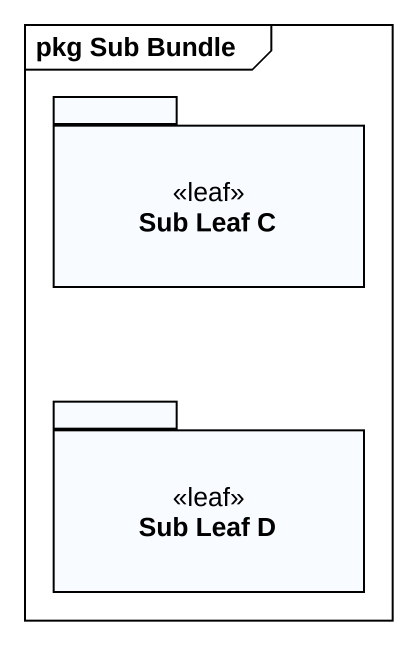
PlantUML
@startuml
mainframe pkg Sub Bundle
package "Sub Leaf C" as Sub_Leaf_C <<leaf>> {
}
package "Sub Leaf D" as Sub_Leaf_D <<leaf>> {
}
@enduml
